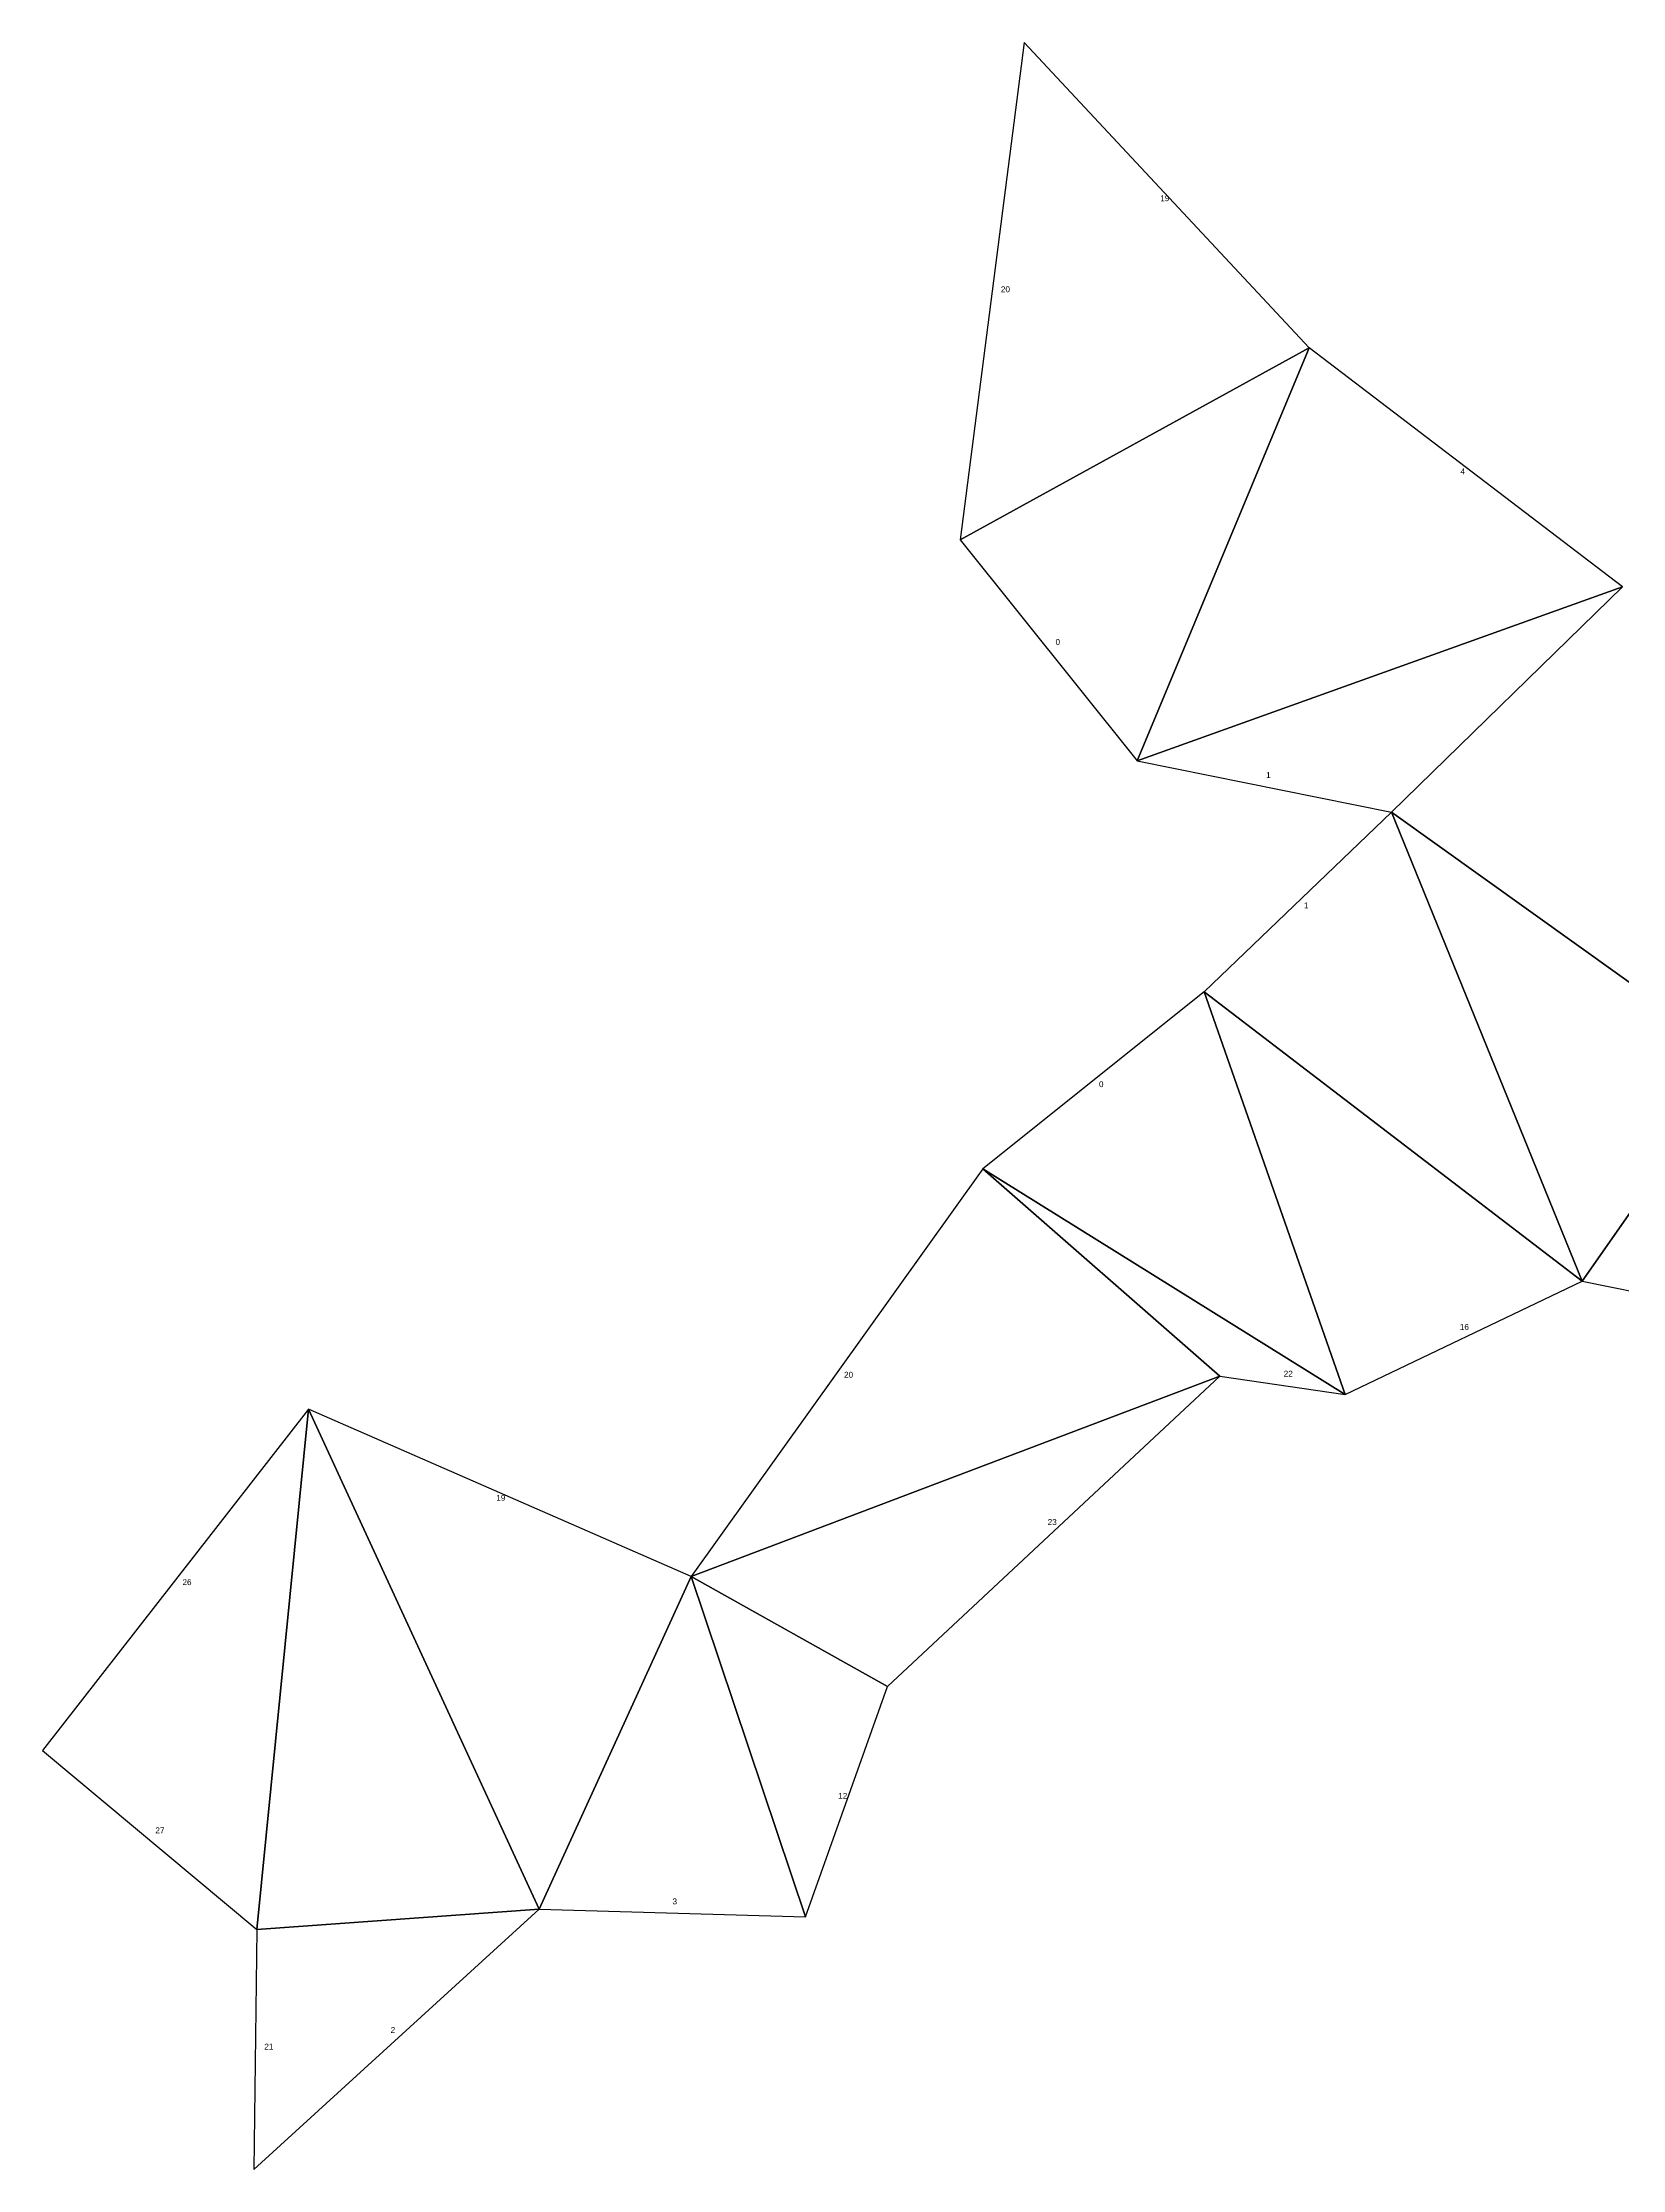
# Model space of a CAD drawing. Extents: x -231 to 450, y -299 to 114.
# Drawn here: x -230.9 to 38.9, y -299.2 to 64.1 of the extents above; entities that cross this region are included whole.
import ezdxf

# ---------------------------------------------------------------- set-up
doc = ezdxf.new("R2010")
doc.units = 0
doc.styles.get("Standard").update_dxf_attribs({"font": 'arial.ttf'})

msp = doc.modelspace()

# ---------------------------------------------------------------- linework, layer by layer
at = {"color": 0}
for p, q in [((-63.25, 64.07), (-74.22, -20.85)), ((-14.61, 11.92), (-63.25, 64.07)), ((38.93, -28.88), (-14.61, 11.92)), ((-74.22, -20.85), (-43.96, -58.63)), ((-43.96, -58.63), (-0.53, -67.39)), ((-0.53, -67.39), (-32.52, -98.04)), ((-32.52, -98.04), (-70.33, -128.26)), ((-70.33, -128.26), (-120.18, -197.88)), ((-8.46, -166.81), (32.03, -147.47)), ((32.03, -147.47), (82.86, -157.73)), ((-86.61, -216.7), (-29.86, -163.7)), ((-29.86, -163.7), (-8.46, -166.81)), ((-185.51, -169.31), (-230.95, -227.6)), ((-120.18, -197.88), (-185.51, -169.31)), ((-100.65, -256.05), (-86.61, -216.7)), ((-230.95, -227.6), (-194.32, -258.19)), ((-194.83, -299.18), (-146.13, -254.74)), ((-146.13, -254.74), (-100.65, -256.05)), ((-194.32, -258.19), (-194.83, -299.18))]:
    msp.add_line(p, q, dxfattribs=at)
at = {"color": 1}
for p, q in [((-14.61, 11.92), (-74.22, -20.85)), ((-74.22, -20.85), (-14.61, 11.92)), ((-43.96, -58.63), (-14.61, 11.92)), ((-14.61, 11.92), (-43.96, -58.63)), ((38.93, -28.88), (-43.96, -58.63)), ((-43.96, -58.63), (38.93, -28.88)), ((-0.53, -67.39), (38.93, -28.88)), ((38.93, -28.88), (-0.53, -67.39)), ((-0.53, -67.39), (58.5, -109.62)), ((58.5, -109.62), (-0.53, -67.39)), ((-0.53, -67.39), (32.03, -147.47)), ((32.03, -147.47), (-0.53, -67.39)), ((-8.46, -166.81), (-32.52, -98.04)), ((-32.52, -98.04), (32.03, -147.47)), ((32.03, -147.47), (-32.52, -98.04)), ((-32.52, -98.04), (-8.46, -166.81)), ((32.03, -147.47), (58.5, -109.62)), ((58.5, -109.62), (32.03, -147.47)), ((-70.33, -128.26), (-8.46, -166.81)), ((-70.33, -128.26), (-29.86, -163.7)), ((-8.46, -166.81), (-70.33, -128.26)), ((-29.86, -163.7), (-70.33, -128.26)), ((-29.86, -163.7), (-120.18, -197.88)), ((-120.18, -197.88), (-29.86, -163.7)), ((-194.32, -258.19), (-185.51, -169.31)), ((-185.51, -169.31), (-194.32, -258.19)), ((-185.51, -169.31), (-146.13, -254.74)), ((-146.13, -254.74), (-185.51, -169.31)), ((-120.18, -197.88), (-146.13, -254.74)), ((-146.13, -254.74), (-120.18, -197.88)), ((-86.61, -216.7), (-120.18, -197.88)), ((-120.18, -197.88), (-100.65, -256.05)), ((-120.18, -197.88), (-86.61, -216.7)), ((-100.65, -256.05), (-120.18, -197.88)), ((-146.13, -254.74), (-194.32, -258.19)), ((-194.32, -258.19), (-146.13, -254.74))]:
    msp.add_line(p, q, dxfattribs=at)

# ---------------------------------------------------------------- texts
for s, p in [('19', (-40.03, 36.97)), ('20', (-67.25, 21.42)), ('4', (11.25, -9.67)), ('0', (-57.92, -38.8)), ('1', (-21.95, -61.54)), ('1', (-15.49, -83.8)), ('0', (-50.49, -114.33)), ('16', (11.14, -155.79)), ('20', (-94.04, -163.95)), ('22', (-18.94, -163.77)), ('19', (-153.44, -184.97)), ('23', (-59.26, -189.1)), ('26', (-207.05, -199.38)), ('12', (-95.04, -235.87)), ('27', (-211.67, -241.75)), ('3', (-123.34, -253.89)), ('2', (-171.49, -275.85)), ('21', (-193.07, -278.7))]:
    msp.add_text(s, height=1).set_placement(p)

doc.saveas('drawing.dxf')
